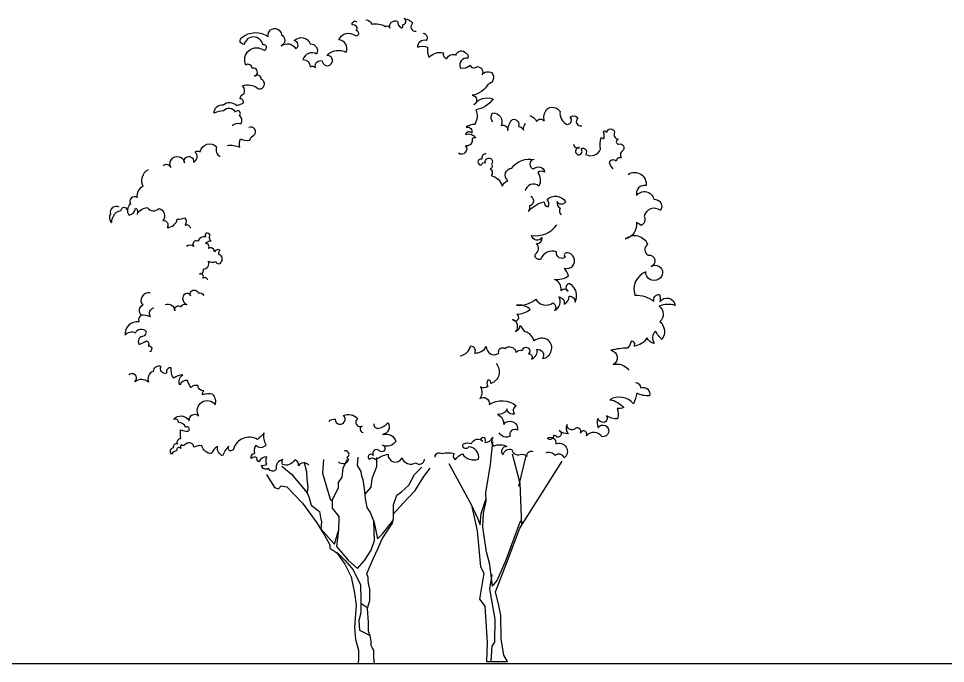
# Model space of a CAD drawing. Header units: millimetres. Extents: x 87938 to 265635, y 330093 to 434310.
# Drawn here: x 114555 to 127864, y 397805 to 407063 of the extents above; entities that cross this region are included whole.
import ezdxf

# ---------------------------------------------------------------- set-up
doc = ezdxf.new("R2010")
doc.units = ezdxf.units.MM
doc.layers.add('www.cad-blocks.net', color=7, linetype='Continuous')

# ---------------------------------------------------------------- blocks, each defined once
blk = doc.blocks.new('TREE_E13')
for p, q in [((-52.9, 578.2), (14, 532.7)), ((-64.1, 318), (37.7, 268.4))]:
    blk.add_line(p, q)
for points in [[(-1282, 5147.8, -0.265402), (-1201.1, 5165.8, 0.47234), (-1216.8, 5244.4, 1.359918), (-1252.8, 5275.8, 0.499355), (-1365.2, 5289.3, 0.074873), (-1457.3, 5266.8, -0.44511), (-1369.7, 5347.7, -0.370657), (-1239.3, 5340.9, 0.000002), (-1178.6, 5361.2, 0.543015), (-1205.6, 5403.8, -0.345298), (-1169.6, 5453.2, 0.278322), (-1183.1, 5529.6, -0.278865), (-1039.3, 5502.6, 1.000141), (-1005.6, 5592.5, 0.713289), (-1068.5, 5619.4, 0.932806), (-1093.2, 5698, 0.617803), (-1151.7, 5727.2, -0.799083), (-978.6, 5868.7, 1.091803), (-989.8, 5920.4, 0.813247), (-1169.6, 5924.9, -0.759216), (-1189.9, 5992.3, -0.322729), (-938.1, 6001.2, -1.063796), (-812.3, 6017, -0.640254), (-814.5, 5911.4, -0.451434), (-672.9, 5882.2, 0.695789), (-688.7, 5960.8, -0.56977), (-535.8, 5929.4, -0.595413), (-475.2, 5832.8, 0.483393), (-605.5, 5781.1, -0.396), (-535.8, 5711.5, -0.333157), (-486.4, 5704.8, -0.596875), (-421.2, 5767.7, 2.485316), (-376.3, 5819.3, -0.329809), (-192, 5850.8, 0.512632), (-261.7, 5969.8, -0.48414), (-108.8, 6012.5, 1.380789), (-95.3, 6055.2, 0.790253), (-131.3, 6109.1, -0.91904), (-90.1, 6137, 1.201096)], [(-2.4, 6160.4, -0.305001), (52.2, 6119.1, -0.158319), (184.7, 6097.6, -0.506463), (226.1, 6081, -0.606264), (300.6, 6147.2, 0.29326), (337, 6082.7, 0.688173), (345.3, 6112.5, 0.77864), (363.5, 6172, -0.200322), (446.3, 6127.4, 0.808942), (477.7, 6051.3, -0.398466)], [(546.1, 6032.7, -0.590957), (572.7, 5961.7, 0.507427), (489.1, 5897.1, -0.211792), (586.7, 5897.1, 0.130874), (600.6, 5800.9, -0.288211), (740.1, 5843.9, 0.512432), (771.8, 5789.5, -0.410785), (859.2, 5822.4, -0.646238), (954.3, 5840.1, -0.478077), (970.8, 5793.3, 0.56821), (899.8, 5702, 0.289507), (993.6, 5727.4, 0.529716), (1062, 5712.2, -0.556037), (1108.9, 5634.9, -0.421693), (1201.5, 5651.4, -0.598314), (1167.3, 5545, -0.221406), (1014.2, 5437.8, -0.745187), (1030.5, 5346.6, -0.338336), (1215.3, 5403.5, -0.193645), (1047.9, 5298.5, -0.255819), (1037.2, 5159, 0.202164), (957.8, 5131.2, -0.613529), (1009.3, 5075.4, 0.614808), (951.3, 5062.5, -0.409088), (1045.8, 5026.1, 0.780635), (1013.6, 5008.9, -0.520337), (951.3, 4955.3, -0.849531), (882.7, 4882.4, -1.681155)], [(1211.9, 5181.1, -0.339076), (1209.5, 5269.5, -0.555033), (1290.8, 5147.7, -0.56418), (1355.4, 5099.9, -0.166244), (1398.4, 5207.4, -0.631998), (1455.8, 5138.1, -0.373246), (1506, 5104.7, -0.199415), (1525.1, 5166.8, 2.128433)], [(1565.8, 5243.3, -0.236043), (1630.3, 5188.3, -0.549864), (1704.4, 5190.7, -0.211275), (1725.9, 5303, -0.452276), (1855.1, 5281.5, 0.331229), (1924.4, 5159.6, 0.705034), (1950.7, 5228.9, -0.413934), (2024.8, 5221.7, 0.752754), (2063.1, 5145.3, -0.898985)], [(-1331.8, 4958.7, -0.129085), (-1209.5, 4941.2, -0.153649), (-1204.3, 5019.8, 0.172844), (-1115.2, 5009.3, -0.24242), (-1075, 5054.7, 0.867375), (-1123.9, 5129.8, 4.014634)], [(1983.7, 4969.1, 0.47687), (2042.6, 4937.4, 1.065405), (2036.6, 4867.9, 0.597488), (2056.2, 4926.8, -0.841978), (2100.1, 4872.5, 0.454346), (2242.1, 4922.3, -0.113515), (2248.2, 5032.6, 0.041559), (2275.4, 5020.5, 0.167505), (2270.9, 5085.5, -0.7791), (2302.6, 5082.4, -0.914612), (2376.7, 5083.9, 0.456358), (2409.9, 5016, 0.832367), (2416, 4969.1, -0.88175), (2453.8, 4907.2, 0.458311), (2443.2, 4837.7, 0.525883), (2393.3, 4806, 0.515903), (2325.3, 4795.4, 0.110918), (2360, 4735, 0.261033)], [(-1944.7, 4764.9, -0.543794), (-1870.7, 4747.3, -1.209884), (-1740.4, 4791.3, -1.322896), (-1654.1, 4798.3, 0.541205), (-1636.5, 4896.9, -0.299501), (-1589, 4896.9, -0.612972), (-1432.2, 4944.4, 0.400192), (-1397, 4849.4, 0.601374)], [(1148.6, 4876.6, 0.527476), (1106.4, 4825.3, 1.371362), (1104.6, 4772.2, -0.599758), (1141.2, 4790.5, -1.751744), (1199.9, 4779.5, -0.521675), (1187.1, 4733.7, -0.482458), (1194.4, 4669.6, -0.272076), (1302.5, 4568.9, -0.162269), (1353.9, 4622, -0.672629), (1394.2, 4741.1, -0.295571), (1606.8, 4823.5, 0.846999), (1601.3, 4733.7, -0.605856), (1707.6, 4702.6, 0.299905), (1643.5, 4698.9, -0.265742), (1652.6, 4568.9, 0.563605), (1520.7, 4523.1, 0.951129)], [(-2089.1, 4724.7, 0.406886), (-2137.2, 4566.3, 0.345169), (-2193.2, 4459.1, 0.789569), (-2257.3, 4396.7, 0.420211), (-2270.1, 4289.5, 0.31979), (-2209.2, 4358.3, -0.414416), (-2193.2, 4299.1, -0.259643), (-2095.5, 4363.1, 0.477578), (-1983.5, 4355.1, -0.528271), (-1946.6, 4238.3, -0.679587), (-1906.6, 4171.1, 0.357056), (-1808.9, 4253.7, 0.118587), (-1738.2, 4266.3, -0.331188), (-1733.5, 4195.6, -0.493577), (-1684.7, 4167.3, 1.282228)], [(2507.4, 4680.3, -0.652113), (2678, 4574.4, 0.546982), (2587.8, 4479.5, -0.634893), (2753.5, 4442.9, -0.632356), (2815.6, 4334.6, 0.582875), (2660.9, 4277.4, -0.434148), (2630.8, 4192.6, 0.009085), (2585.6, 4220.2, -0.386959), (2479.9, 4062.9, -0.51869), (2693.6, 4009.5, 0.613916), (2700.1, 3908.2, -0.887389), (2726.6, 3798.8, -1.072267), (2796.9, 3676.9, -0.589462), (2674.9, 3747.1, 0.400673), (2571.4, 3525.4, -0.184034), (2752.5, 3466.3, -0.491297), (2808, 3532.8, -0.082817), (2811.7, 3462.6, -0.706095), (2955.9, 3425.6, 0.198859), (2804.3, 3418.2, -0.470309), (2811.7, 3274.1, -0.372974), (2830.2, 3100.5, -0.049341), (2767.3, 3181.8, 0.347069), (2756.2, 3063.5, -0.248349), (2686, 3115.2, -0.24835), (2564, 3037.7, 0.742418), (2534.4, 3082, -0.174792), (2501.1, 3019.2, 0.06038), (2342.1, 2997, -0.715542), (2364.3, 2860.3, -0.314329), (2512.2, 2808.6)], [(1576.7, 4471.7, -0.640786), (1562.6, 4378.4, -0.207083), (1550.3, 4325.5, -0.150335), (1701.8, 4418.9, 0.368139), (1742.4, 4369.6, 0.258155), (1731.8, 4441.7, -0.453982), (1906.2, 4422.4, -0.695057), (1828.7, 4422.4, 0.34999), (1856.9, 4357.2, 0.347124), (1865.7, 4293.8, 0.402012)], [(-2364.1, 4366.9, 0.701971), (-2447.4, 4299.3, 0.424856), (-2436.4, 4220.7, -0.079937), (-2420.7, 4282, -0.274987), (-2345.2, 4335.5, -0.992027), (-2290.1, 4341.7, 0.885129)], [(898, 2944.8, 0.325791), (997.9, 3040.6, -0.515605), (1036.6, 2971.3, 0.279738), (1148.8, 3032.4, 0.62119), (1269.1, 2969.3, -0.719432), (1326.1, 3016.1, -0.571612), (1434.2, 2977.4, -0.272149), (1495.4, 2997.8, -1.434557), (1552.4, 2963.1, -0.677202), (1583, 2912.2, 0.375472), (1634, 3005.9, -0.653927), (1687, 2918.3, 0.641379), (1742, 3095.6, 0.304012), (1605.5, 3087.4, 0.282031), (1521.9, 3175, -0.008167), (1472.9, 3236.1, -0.250758), (1430.1, 3175, 0.538583), (1399.5, 3293.2, 1.316316), (1440.3, 3342.1, 0.141358), (1568.8, 3386.9, 0.252822), (1438.3, 3427.7, 0.20506), (1623.8, 3486.7, 0.448866), (1786.9, 3450.1, -0.486299), (1803.2, 3376.7, 0.437064), (1844, 3509.2, -0.440104), (1892.9, 3437.8, 0.29131), (1941.8, 3515.3, -0.436043), (1998.9, 3458.2, 0.389386), (1950, 3633.4, 0.815654), (1931.6, 3564.2, 0.477842), (1864.4, 3566.2, 0.344764), (1801.2, 3676.2, 0.188395), (1935.7, 3708.8, 0.090084), (1897, 3782.2, 1.137022), (1921.7, 3929.9, 0.908358), (1907.5, 3891.2, -0.754859), (1821.8, 3940.1, 0.405197), (1671, 3870.8, -0.740032), (1620, 3917.6, 0.459727), (1630.2, 4019.5, 0.533529), (1681.2, 4078.6, -0.742946), (1583.3, 4096.9, 0.289701), (1823.9, 4198.8, -0.523483)], [(-1515.1, 3669.5, 0.433632), (-1564.1, 3689.1, 0.721914), (-1594.6, 3729.4, 0.566611), (-1560.6, 3775.1, 0.564064), (-1511.7, 3851.5, 0.261676), (-1440.5, 3846.2, 0.779527), (-1385.2, 3848.4, 0.474621), (-1403.3, 3911, -0.450099), (-1399, 3956.7, 0.38184), (-1452.2, 3940.8, 0.608058), (-1509.5, 3970.5, 0.581353), (-1538.2, 4021.5, -0.260094), (-1484, 4043.8, -0.446682), (-1492.5, 4100.1, 0.271596), (-1531.9, 4119.2, 0.530179), (-1534, 4083.1, 0.33952), (-1613.1, 4041.6, 0.841017), (-1650.9, 3991.8, 0.362325), (-1720, 3991.8, 2.759952)], [(-1925.6, 3434.9, -0.526024), (-1833.8, 3375, -0.746219), (-1771.3, 3413.2, -0.54368), (-1716.5, 3431.1, -0.369805), (-1750.9, 3513.9, -0.798879), (-1682.1, 3519, -1.039316), (-1608.1, 3547, -0.382432), (-1555.9, 3521.5, 4.396999)], [(-2069.3, 3546.7, 0.706019), (-2139.7, 3427.7, 0.583806), (-2154.8, 3335.6, 0.331907), (-2176.5, 3268.6, 0.481208), (-2308.9, 3141.4, -0.381724), (-2208.4, 3164.8, -0.30479), (-2164.8, 3198.3, -0.317963), (-2107.8, 3178.2, -0.260449), (-2129.6, 3131.3, 0.625071), (-2173.2, 3054.3, 0.069399), (-2104.5, 3087.8, -0.490958), (-2086, 3040.9, -0.923818), (-2076, 2982.3, -7.656865)], [(-2154.8, 3335.6, -0.136142), (-2066.3, 3320, -0.536828), (-2032.3, 3403.2, -1.052117)], [(-1471.2, 2577, 0.126913), (-1568.2, 2570, -0.155318), (-1554.6, 2610.7, -0.414171), (-1612.8, 2659.1, 0.293534), (-1676.7, 2641.7, -0.100206), (-1709.7, 2707.5, 0.348274), (-1785.3, 2664.9, -0.377932), (-1756.2, 2761.8, 0.184684), (-1843.4, 2730.8, -0.202256), (-1866.7, 2829.6, 0.594972), (-1911.3, 2779.2, -0.694277), (-1963.6, 2843.1, 0.476155), (-2041.1, 2794.7, 0.426495), (-2083.8, 2692, 0.354097), (-2215.6, 2695.9, 1.03166), (-2271.8, 2761.8, 3.1794)], [(1242.9, 2869.8, -0.533713), (1193.7, 2679.4, 0.565991), (1163.5, 2711.1, 0.323309), (1163.5, 2650.8, -0.288775), (1092.1, 2646.1, -0.309273), (1087.3, 2535, -0.683999), (1177.8, 2477.9, -0.326754), (1436.6, 2466.8, 0.538176), (1420.7, 2389, -0.493737), (1347.7, 2436.6, -0.357521), (1257.2, 2384.3, -0.290225), (1315.9, 2287.5, -0.806528), (1447.7, 2231.9, 0.720602), (1376.3, 2174.8, -0.432486), (1273.1, 2208.1)], [(2577.3, 2690.5, -0.359592), (2628.7, 2639.2, -0.612734), (2711.8, 2561, -0.135742), (2589.5, 2587.9, -0.05733), (2557.7, 2485.2, 0.357844), (2330.2, 2524.3, -0.191822), (2464.8, 2448.5, -0.17638), (2401.2, 2441.2, -0.170415), (2406.1, 2341, -0.14451), (2300.9, 2370.3, -0.453996), (2276.4, 2306.8, -0.35495), (2215.3, 2345.9, 6.203741)], [(-549.8, 1898.8, 0.496488), (-649.1, 1891.7, 0.486936), (-687, 1946.1, -0.397382), (-802.9, 1905.9, -0.249151), (-798.1, 1950.8, 0.412305), (-862, 1861, -0.625944), (-935.3, 1865.7, -0.520922), (-1003.9, 1894.1, 0.072729), (-951.9, 1903.5, -0.195436), (-951.9, 1976.8, 0.339939), (-1027.5, 1929.5, -0.489339), (-1044.1, 1967.3, 0.379674), (-1100.9, 1960.2, -0.506942), (-1065.4, 2012.2, -0.227854), (-1055.9, 2090.2, 0.475937), (-959, 2092.6, -0.149363), (-977.9, 2206, -0.06507), (-1041.7, 2144.6, 0.485467), (-1271.1, 2052.4, -1.185849), (-1316.1, 2078.4, 0.120955), (-1375.2, 1988.6, -0.383299), (-1422.5, 2076.1, 0.190755), (-1479.9, 2008.2, -0.33975), (-1572.5, 2083.5, 0.172292), (-1650.7, 2069, 0.681301), (-1726, 2099.4, -0.374339), (-1770.9, 2092.2, 0.354275), (-1773.8, 2058.9, 0.882488), (-1812.9, 2034.3, 0.294331), (-1863.6, 2003.9, -0.603132), (-1843.3, 2067.6, -0.649432), (-1807.1, 2102.3, -0.487956), (-1775.3, 2154.4, -0.087648), (-1776.7, 2236.9, 0.128892), (-1704.3, 2222.4, 0.965732), (-1726, 2262.9, 0.294144), (-1795.6, 2304.9, 0.546857), (-1844.8, 2336.7, -0.527971), (-1695.6, 2322.3, -0.686406), (-1602.9, 2371.5, -0.972587), (-1445.1, 2475.7, 0.287838), (-1471.2, 2577, -3.370194)], [(-355.9, 2315.2, -0.315833), (-297.6, 2337.7, 1.573028), (-218, 2373.4, -0.333458), (-82.8, 2343, 0.969491), (-37.8, 2272.8, 0.754779), (-31.1, 2210.5, 0.158014)], [(2215.3, 2345.9, 0.128622), (2217.7, 2257.9, -1.785801), (2256.9, 2169.9, 0.475754), (2107.6, 2179.6, 1.117928), (2051.4, 2204.1, 0.905859), (1990.2, 2240.8, -0.612945), (1924.2, 2287.2, 0.379829), (1934, 2199.2, -0.183681), (1845.9, 2228.5, -0.915977), (1828.8, 2167.4, 0.141009), (1792.1, 2184.5, -0.83447), (1733.4, 2157.6, -0.662202), (1814.1, 2101.4, -0.878794), (1894.8, 1967, 0.560457), (1806.8, 1989, 0.371289), (1718.7, 2013.4, -5.742865)], [(73.6, 2292.6, 0.545191), (121.3, 2251.6, 0.167656), (206.2, 2301.9, -0.565605), (157.1, 2192, -0.41653), (283.1, 2125.7, -0.355954), (154.5, 2088.6, -1.49895), (122.7, 2039.6, 0.802888), (65.7, 1990.6, 1.146961), (27.2, 1956.1, -0.385107), (92.2, 1952.2, -0.093895), (208.8, 2003.8, 0.846048), (342.7, 1968.1, 0.484839), (472.6, 1921.7, 0.663772), (558.3, 1955, -0.972356)], [(658.4, 1974.3, -0.591735), (726.2, 2009.1, -0.132441), (841.8, 2009.1, 0.4983), (852.8, 1952.3, -0.156802), (920.7, 2005.5, 0.342151), (1074.8, 1956, 0.454477), (979.4, 2073.3, -1.167042), (931.7, 2102.6, -0.180895), (1006.9, 2104.5, -0.563134), (1117, 2126.5, -1.162272), (1128, 2163.1, -0.237532), (1135.3, 2115.5, 0.273954), (1210.6, 2161.3, 0.36361), (1219.7, 2080.6, -0.256479), (1346.3, 2075.1, 0.738611), (1309.6, 1996.3, -0.448843), (1394, 2047.6, 0.46923), (1472.9, 2000, -0.308702), (1540.8, 1979.8, -0.678723), (1596.6, 2029.2, 0.027837)], [(-266.9, 1931.1, 0.565308), (-167.3, 1956, -1.043178), (-170.3, 1982.6, 0.723769), (-211.4, 2033, -3.22495)]]:
    blk.add_lwpolyline(points, format="xyb")
for points in [[(1208.9, 740.1), (1184.1, 946.9), (1152.4, 1069), (1116.2, 1304.1), (1120.8, 1439.8), (1147.9, 1552.9), (1143.4, 1634.3), (1188.6, 1905.6), (1211.3, 2122.7)], [(-408.6, 1953.4), (-418.3, 1820.4), (-345.7, 1571.3), (-323.5, 1554.7)], [(-282.7, 1115.4), (-171.9, 989.1), (-82.2, 908), (-18.2, 984.9), (48, 1085.1), (80.1, 1176.9), (71.5, 1362.6), (39.5, 1445.8), (7.5, 1492.7), (-7.5, 1578.1), (-18.2, 1676.2), (-31, 1757.3), (-41.7, 1791.5), (-48.1, 1838.4), (-82.2, 1893.9), (-78, 1975)], [(97.1, 1970.7), (99.3, 1883.2), (52.3, 1768), (43.8, 1689), (-12, 1619.8)], [(1396.8, 2005.1), (1469.2, 1724.7), (1486.6, 1322.5)], [(1460.2, 1697.6), (1532.1, 1988.6)], [(-954.5, 1809.4), (-878.4, 1682.7), (-838.5, 1671.8), (-813.2, 1700.8), (-758.8, 1689.9), (-610.2, 1534.2), (-472.5, 1345.9), (-396.4, 1222.8), (-349.3, 1135.9), (-349.3, 1103.3), (-280.5, 1059.8), (-204.4, 951.2), (-142.8, 828.1), (-113.5, 671.5), (-95.6, 558.1), (-113.5, 343.2), (-101.5, 229.8), (-74.7, 128.3), (-74.7, 47.8), (-77.7, 0), (77.7, 0), (71.7, 56.7), (71.7, 128.3), (56.7, 152.2), (47.8, 173.1), (47.8, 214.9), (38.8, 265.6), (20.9, 310.4), (20.9, 394), (11.9, 522.3), (17.9, 552.2), (32.9, 602.9), (35.8, 650.6), (35.8, 713.3), (23.9, 746.2), (17.9, 793.9), (17.9, 823.8), (6, 859.6), (35.8, 928.2), (68.7, 1008.8), (113.5, 1104.3), (152.3, 1193.8), (227, 1304.3), (247.9, 1337.1), (262, 1384), (262, 1443.1), (262, 1518.3), (294.3, 1609.6), (337.3, 1641.9), (407.2, 1706.3), (460.9, 1808.4), (530.8, 1878.2)], [(-808.2, 1889.6), (-714.3, 1812.8), (-567, 1633.6), (-549.9, 1595.1), (-526.4, 1514.1), (-447.4, 1454.3), (-436.7, 1396.7), (-427.6, 1354.3), (-436.3, 1287.2), (-338.5, 1179), (-305.4, 1141.3)], [(-564.1, 1627.1), (-555.4, 1680.9), (-565.3, 1767.9), (-569.3, 1835.1), (-591, 1920.1)], [(-305.4, 1141.3), (-261, 1281.1), (-258.6, 1380.2), (-258.6, 1406.8), (-321.5, 1486.7), (-323.9, 1568.9), (-265.8, 1682.5), (-265.8, 1733.3), (-231.9, 1781.7), (-222.3, 1873.6), (-178.7, 1951)], [(262, 1433), (354.5, 1533.2), (468.3, 1655.5), (549.9, 1789.6), (611.1, 1867.8)], [(790.4, 1914.7), (1007.6, 1516.7), (1061.9, 1268), (1093.6, 924.2), (1125.3, 865.4), (1084.5, 616.7), (1134.3, 548.9), (1157, 200.6), (1152.4, 19.7), (1351.6, 19.7), (1315.4, 78.5), (1292.7, 236.8), (1288.2, 458.4), (1270.1, 553.4), (1238.4, 684.5), (1351.6, 983), (1469.2, 1295.1), (1876.5, 1937.3)], [(1005.1, 1522.8), (1064.8, 1392.3), (1090.6, 1326.2), (1098.7, 1435.8), (1146.4, 1580.1)], [(71.5, 1362.6), (108, 1193.5), (155.6, 1241.1), (255.9, 1363.8)], [(1208.9, 740.1), (1251.8, 793.4), (1339.9, 993), (1471, 1345.1), (1484.7, 1367.2)], [(-282.7, 1115.4), (-261, 1281.1)], [(-280.8, 1066), (-204.8, 987.3), (-126, 897.3), (-55.7, 753.9), (-52.9, 604.8), (-52.9, 483.9), (-69.8, 410.8), (-64.1, 318)], [(1196.9, 21.6), (1204.5, 166.9), (1231.3, 205.2), (1235.1, 423.2), (1181.6, 713.9), (1204.5, 851.6)]]:
    blk.add_lwpolyline(points)
blk = doc.blocks.new('A$C18585808')
at = {"xscale": 1.5, "yscale": 1.5, "zscale": 1.5}
blk.add_blockref('TREE_E13', (3688, 0), dxfattribs=at)
blk.add_blockref('TREE_E13', (3688, 0), dxfattribs=at)
blk = doc.blocks.new('format')
at = {"layer": 'www.cad-blocks.net', "color": 155, "true_color": 0x546d8e}
blk.add_line((102854, 397805), (265635, 397805), dxfattribs=at)

msp = doc.modelspace()

# ---------------------------------------------------------------- block references
msp.add_blockref('A$C18585808', (115860, 397805))
at = {"layer": 'www.cad-blocks.net'}
msp.add_blockref('format', (0, 0), dxfattribs=at)

doc.saveas('drawing.dxf')
